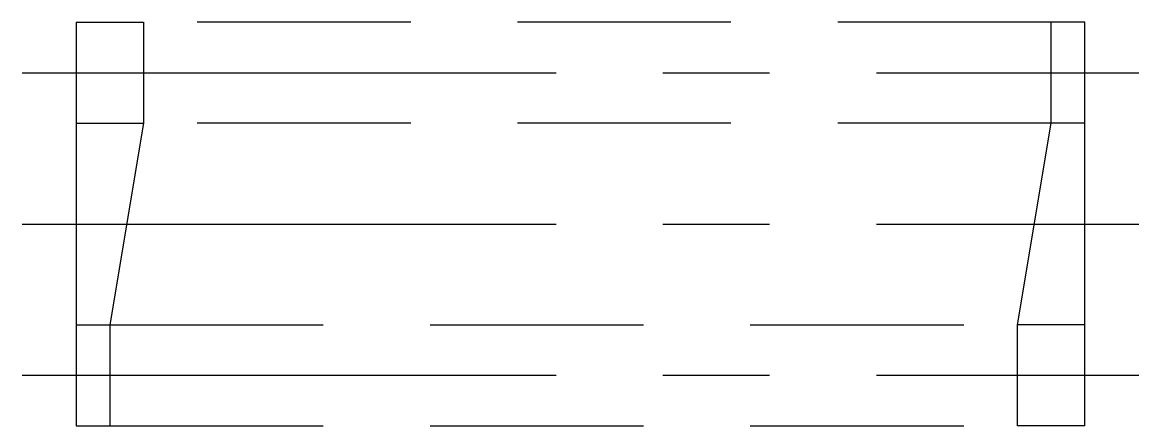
# Model space of a CAD drawing. Extents: x 16.1 to 100.8, y 2.4 to 53.
# Drawn here: x 84.2 to 100.8, y 47 to 53 of the extents above; entities outside this region: 2.
import ezdxf

# ---------------------------------------------------------------- set-up
doc = ezdxf.new("R2010")
doc.units = 0
doc.header["$LTSCALE"] = 0.25
doc.linetypes.add('CENTER', pattern=[50.8, 31.75, -6.35, 6.35, -6.35])
doc.linetypes.add('DASHED', pattern=[19.05, 12.7, -6.35])
doc.layers.get('0').update_dxf_attribs({"linetype": 'CONTINUOUS'})
doc.layers.add('CENTER', color=1, linetype='CENTER')
doc.styles.get("Standard").update_dxf_attribs({"font": 'txt.shx'})

msp = doc.modelspace()

# ---------------------------------------------------------------- linework, layer by layer
for p, q in [((85, 53), (86, 53)), ((85, 53), (85, 47)), ((86, 53), (86, 51.5)), ((99.5, 51.5), (99.5, 53)), ((100, 53), (99.5, 53)), ((100, 47), (100, 53)), ((85, 51.5), (86, 51.5)), ((86, 51.5), (85.5, 48.5)), ((99, 48.5), (99.5, 51.5)), ((100, 51.5), (99.5, 51.5)), ((85, 48.5), (85.5, 48.5)), ((85.5, 48.5), (85.5, 47)), ((99, 47), (99, 48.5)), ((100, 48.5), (99, 48.5)), ((85, 47), (85.5, 47)), ((100, 47), (99, 47))]:
    msp.add_line(p, q)
at = {"color": 3, "linetype": 'DASHED'}
for p, q in [((99.5, 53), (86, 53)), ((99.5, 51.5), (86, 51.5)), ((85.5, 48.5), (99, 48.5)), ((85.5, 47), (99, 47))]:
    msp.add_line(p, q, dxfattribs=at)
at = {"layer": 'CENTER', "color": 1, "linetype": 'CENTER'}
for p, q in [((84.2, 52.25), (100.8, 52.25)), ((84.2, 50), (100.8, 50)), ((84.2, 47.75), (100.8, 47.75))]:
    msp.add_line(p, q, dxfattribs=at)

# ---------------------------------------------------------------- texts
for s, p in [('SWB6-15', (15.871, 12.356)), ('SWB06', (15.871, 2.356))]:
    msp.add_text(s, height=2).set_placement(p)

doc.saveas('drawing.dxf')
